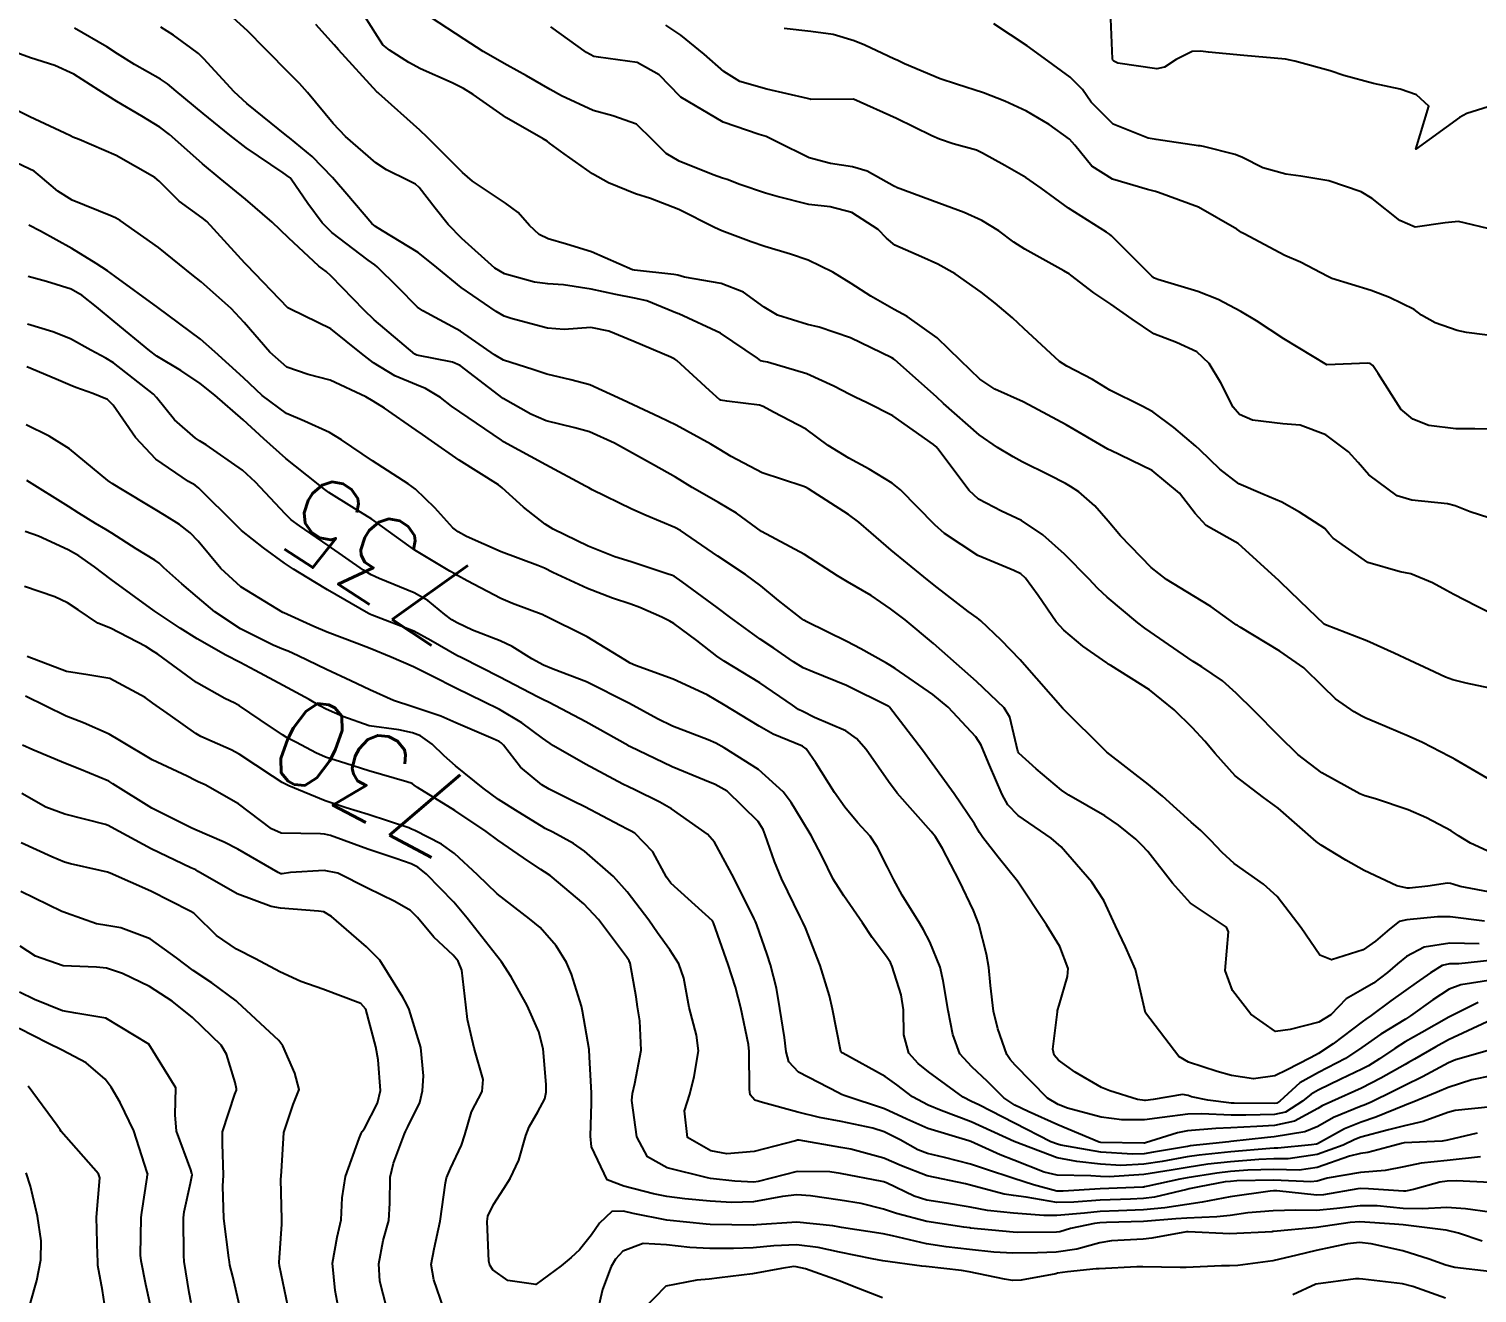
# Model space of a CAD drawing. Header units: metres. Extents: x 298520 to 308411, y 7433745 to 7450750.
# Drawn here: x 299596.8 to 299663.7, y 7449602.9 to 7449661.3 of the extents above; entities that cross this region are included whole.
import ezdxf
from ezdxf.enums import TextEntityAlignment as Align

# ---------------------------------------------------------------- set-up
doc = ezdxf.new("R2010")
doc.units = ezdxf.units.M
doc.header["$LTSCALE"] = 10
for name, color, linetype in [('Cotas', 45, 'Continuous'), ('Curvas de Nivel 1m', 11, 'Continuous'), ('Curvas de Nivel 5m', 15, 'Continuous')]:
    doc.layers.add(name, color=color, linetype=linetype)
doc.styles.add('Style-STANDARD', font='STANDARD.shx')

msp = doc.modelspace()

# ---------------------------------------------------------------- linework, layer by layer
at = {"layer": 'Curvas de Nivel 1m', "flags": 128}
for points, elevation in [([(299664.115, 7449623.331), (299663.351, 7449623.677), (299662.798, 7449624.026), (299662.459, 7449624.256), (299661.315, 7449624.85), (299660.468, 7449625.213), (299658.96, 7449625.725), (299658.475, 7449625.872), (299658.247, 7449625.963), (299656.49, 7449626.921), (299655.378, 7449627.771), (299654.511, 7449628.624), (299653.36, 7449629.792), (299652.531, 7449630.605), (299651.894, 7449631.167), (299650.951, 7449631.824), (299650.7, 7449631.974), (299650.555, 7449632.062), (299649.853, 7449632.544), (299648.569, 7449633.437), (299648.323, 7449633.606), (299647.991, 7449633.856), (299646.584, 7449635.027), (299646.148, 7449635.436), (299645.733, 7449635.883), (299644.61, 7449637.014), (299643.603, 7449637.91), (299642.629, 7449638.568), (299641.705, 7449639.006), (299640.639, 7449639.553), (299640.21, 7449639.954), (299638.753, 7449641.878), (299638.684, 7449641.97), (299638.663, 7449641.99), (299638.558, 7449642.077), (299636.684, 7449643.401), (299635.499, 7449644.008), (299634.945, 7449644.266), (299634.697, 7449644.392), (299633.959, 7449644.769), (299632.706, 7449645.346), (299630.894, 7449645.875), (299630.711, 7449645.905), (299630.592, 7449645.942), (299630.439, 7449646.064), (299628.73, 7449647.211), (299626.797, 7449648.109), (299626.743, 7449648.13), (299625.32, 7449648.703), (299624.75, 7449648.839), (299623.9, 7449649), (299622.754, 7449649.248), (299621.483, 7449649.446), (299620.756, 7449649.495), (299620.143, 7449649.576), (299618.76, 7449649.963), (299618.303, 7449650.215), (299616.783, 7449651.58), (299616.157, 7449652.236), (299615.548, 7449652.99), (299614.81, 7449653.943), (299614.648, 7449654.089), (299614.312, 7449654.258), (299613.301, 7449654.756), (299612.821, 7449655.076), (299611.418, 7449656.294), (299610.842, 7449656.899), (299609.664, 7449658.318), (299609.283, 7449658.74), (299608.871, 7449659.162), (299607.707, 7449660.342), (299606.891, 7449661.172), (299605.573, 7449662.363)], 743), ([(299664.578, 7449634.149), (299663.635, 7449634.617), (299662.588, 7449635.154), (299662.239, 7449635.335), (299661.591, 7449635.695), (299660.599, 7449636.107), (299660.108, 7449636.208), (299658.607, 7449636.639), (299657.01, 7449637.754), (299656.832, 7449637.964), (299656.627, 7449638.2), (299655.45, 7449638.957), (299654.639, 7449639.422), (299653.762, 7449639.789), (299652.648, 7449640.264), (299651.775, 7449640.934), (299650.849, 7449641.827), (299650.666, 7449642.004), (299649.661, 7449642.857), (299648.689, 7449643.581), (299648.195, 7449643.855), (299646.7, 7449644.594), (299645.9, 7449645.078), (299644.711, 7449645.7), (299644.381, 7449645.903), (299642.736, 7449647.435), (299642.205, 7449647.928), (299641.409, 7449648.599), (299640.755, 7449649.116), (299639.556, 7449649.962), (299638.767, 7449650.406), (299638.004, 7449650.745), (299636.776, 7449651.272), (299636.384, 7449651.601), (299636.008, 7449652.002), (299634.794, 7449652.791), (299633.787, 7449653.041), (299632.8, 7449653.162), (299631.34, 7449653.52), (299630.807, 7449653.676), (299629.626, 7449654.078), (299629.033, 7449654.305), (299628.816, 7449654.375), (299628.386, 7449654.526), (299626.823, 7449655.159), (299626.217, 7449655.509), (299625.601, 7449656.128), (299624.844, 7449656.87), (299623.755, 7449657.246), (299622.853, 7449657.497), (299621.387, 7449658.175), (299620.866, 7449658.468), (299619.775, 7449659.099), (299618.877, 7449659.58), (299617.765, 7449660.221), (299616.889, 7449660.791), (299615.336, 7449661.808)], 746), ([(299664.169, 7449657.667), (299663.177, 7449657.35), (299662.848, 7449657.174), (299660.833, 7449655.71), (299661.426, 7449657.701), (299660.86, 7449658.215), (299660.109, 7449658.473), (299658.868, 7449658.737), (299657.503, 7449659.114), (299656.877, 7449659.324), (299655.242, 7449659.775), (299654.943, 7449659.839), (299654.884, 7449659.846), (299654.809, 7449659.856), (299652.885, 7449660.036), (299651.253, 7449660.191), (299650.887, 7449660.237), (299650.501, 7449660.219), (299649.758, 7449659.841), (299649.227, 7449659.497), (299648.876, 7449659.418), (299647.064, 7449659.685), (299646.882, 7449659.768), (299646.835, 7449659.823), (299646.82, 7449659.871), (299646.746, 7449661.717)], 751), ([(299663.991, 7449620.085), (299662.412, 7449620.284), (299661.831, 7449620.276), (299660.409, 7449620.141), (299660.058, 7449620.063), (299659.614, 7449619.718), (299658.969, 7449619.152), (299658.393, 7449618.758), (299656.937, 7449618.301), (299656.39, 7449618.51), (299655.534, 7449619.769), (299654.425, 7449621.224), (299653.794, 7449621.786), (299652.442, 7449622.744), (299651.89, 7449623.251), (299651.352, 7449623.817), (299650.895, 7449624.261), (299650.461, 7449624.644), (299649.127, 7449625.843), (299648.481, 7449626.391), (299646.56, 7449627.879), (299646.532, 7449627.909), (299646.503, 7449627.938), (299644.523, 7449629.9), (299642.76, 7449631.918), (299642.555, 7449632.148), (299641.683, 7449633.052), (299640.743, 7449633.947), (299640.649, 7449634.024), (299640.574, 7449634.074), (299640.155, 7449634.376), (299638.589, 7449635.588), (299638.12, 7449635.975), (299636.611, 7449637.207), (299635.675, 7449638.004), (299635.113, 7449638.498), (299634.631, 7449638.846), (299632.789, 7449640.039), (299632.644, 7449640.116), (299632.532, 7449640.154), (299630.654, 7449640.776), (299629.223, 7449641.523), (299628.67, 7449641.867), (299628.283, 7449642.094), (299626.681, 7449642.966), (299625.908, 7449643.345), (299624.691, 7449643.908), (299624.208, 7449644.145), (299622.7, 7449644.826), (299621.81, 7449645.061), (299620.704, 7449645.328), (299620.058, 7449645.542), (299618.711, 7449645.976), (299618.294, 7449646.214), (299616.729, 7449647.303), (299614.987, 7449648.248), (299614.745, 7449648.411), (299613.823, 7449649.334), (299612.879, 7449650.278), (299612.764, 7449650.374), (299612.458, 7449650.593), (299610.786, 7449651.86), (299610.33, 7449652.307), (299609.682, 7449653.197), (299608.905, 7449654.329), (299608.863, 7449654.379), (299608.814, 7449654.419), (299608.539, 7449654.61), (299606.827, 7449655.775), (299606.067, 7449656.358), (299604.848, 7449657.358), (299603.592, 7449658.389), (299603.189, 7449658.718), (299602.868, 7449658.935), (299601.666, 7449659.621), (299600.88, 7449660.102), (299600.391, 7449660.425), (299598.896, 7449661.301)], 741), ([(299664.429, 7449621.384), (299662.879, 7449621.683), (299662.529, 7449621.784), (299662.434, 7449621.816), (299662.291, 7449621.835), (299661.383, 7449621.701), (299660.538, 7449621.602), (299660.431, 7449621.603), (299659.948, 7449621.715), (299658.44, 7449622.42), (299657.599, 7449622.897), (299656.451, 7449623.587), (299656.227, 7449623.762), (299654.468, 7449625.292), (299653.802, 7449625.787), (299652.488, 7449626.793), (299651.556, 7449627.814), (299651.082, 7449628.394), (299650.515, 7449629.002), (299649.671, 7449629.839), (299648.537, 7449630.76), (299646.741, 7449631.877), (299646.623, 7449631.949), (299646.554, 7449631.996), (299645.45, 7449632.775), (299644.569, 7449633.511), (299644.225, 7449633.903), (299643.385, 7449635.112), (299642.806, 7449635.918), (299642.596, 7449636.107), (299642.262, 7449636.261), (299640.608, 7449636.95), (299639.067, 7449637.966), (299638.627, 7449638.372), (299637.033, 7449639.986), (299636.646, 7449640.3), (299635.593, 7449640.946), (299634.657, 7449641.444), (299633.692, 7449642.03), (299632.68, 7449642.782), (299631.175, 7449643.569), (299630.691, 7449643.834), (299630.52, 7449643.891), (299629.025, 7449644.085), (299628.728, 7449644.124), (299628.693, 7449644.137), (299628.225, 7449644.567), (299626.711, 7449645.951), (299626.618, 7449646.017), (299626.428, 7449646.114), (299624.723, 7449646.831), (299623.569, 7449647.313), (299622.733, 7449647.484), (299621.513, 7449647.39), (299620.732, 7449647.455), (299619.057, 7449647.887), (299618.74, 7449648.007), (299618.377, 7449648.214), (299616.754, 7449649.325), (299615.635, 7449650.241), (299614.773, 7449650.937), (299613.125, 7449651.938), (299612.791, 7449652.141), (299612.632, 7449652.282), (299611.473, 7449653.627), (299610.904, 7449654.299), (299610.814, 7449654.4), (299609.873, 7449655.364), (299608.832, 7449656.236), (299608.71, 7449656.331), (299606.855, 7449657.817), (299606.268, 7449658.356), (299604.878, 7449659.881), (299604.624, 7449660.118), (299604.272, 7449660.379), (299603.475, 7449660.978), (299602.892, 7449661.345)], 742), ([(299664.485, 7449626.46), (299662.638, 7449627.542), (299662.502, 7449627.614), (299662.374, 7449627.682), (299661.136, 7449628.327), (299660.512, 7449628.608), (299658.995, 7449629.249), (299658.52, 7449629.452), (299658.329, 7449629.541), (299657.979, 7449629.738), (299657.113, 7449630.335), (299656.534, 7449630.905), (299655.66, 7449631.769), (299654.554, 7449632.548), (299652.712, 7449633.657), (299652.572, 7449633.741), (299652.536, 7449633.764), (299652.476, 7449633.801), (299651.37, 7449634.608), (299650.585, 7449635.08), (299649.31, 7449635.843), (299648.601, 7449636.409), (299647.199, 7449637.864), (299646.63, 7449638.543), (299646.012, 7449639.255), (299645.267, 7449639.891), (299644.888, 7449640.139), (299644.647, 7449640.281), (299643.895, 7449640.663), (299642.656, 7449641.272), (299642.235, 7449641.503), (299641.511, 7449641.937), (299640.672, 7449642.528), (299639.021, 7449643.967), (299638.696, 7449644.275), (299636.767, 7449645.989), (299636.714, 7449646.029), (299636.633, 7449646.072), (299634.728, 7449647.009), (299633.281, 7449647.488), (299632.737, 7449647.624), (299631.352, 7449648.054), (299630.746, 7449648.414), (299629.792, 7449649.113), (299628.757, 7449649.51), (299627.064, 7449649.803), (299626.761, 7449649.887), (299626.578, 7449649.93), (299624.763, 7449650.121), (299624.67, 7449650.141), (299622.771, 7449650.977), (299621.622, 7449651.324), (299620.777, 7449651.569), (299620.358, 7449651.766), (299619.909, 7449652.193), (299619.378, 7449652.787), (299618.798, 7449653.216), (299617.276, 7449654.225), (299616.817, 7449654.628), (299615.204, 7449656.246), (299614.838, 7449656.584), (299612.958, 7449658.279), (299612.906, 7449658.322), (299612.864, 7449658.354), (299611.089, 7449660.298), (299610.885, 7449660.526), (299610.038, 7449661.457)], 744), ([(299664.632, 7449638.559), (299663.337, 7449638.971), (299662.639, 7449639.256), (299662.294, 7449639.34), (299660.641, 7449639.518), (299659.969, 7449639.717), (299658.652, 7449640.685), (299658.163, 7449641.243), (299657.715, 7449641.744), (299656.674, 7449642.522), (299655.488, 7449642.965), (299654.682, 7449643.039), (299653.279, 7449643.199), (299652.688, 7449643.462), (299652.389, 7449643.805), (299651.82, 7449644.929), (299651.288, 7449645.821), (299650.721, 7449646.359), (299649.775, 7449646.791), (299648.733, 7449647.182), (299647.733, 7449647.86), (299646.75, 7449648.557), (299645.957, 7449649.084), (299644.901, 7449649.898), (299644.82, 7449649.955), (299644.764, 7449649.988), (299644.571, 7449650.096), (299642.775, 7449651.097), (299642.273, 7449651.422), (299641.569, 7449651.938), (299640.79, 7449652.418), (299639.973, 7449652.781), (299638.802, 7449653.221), (299636.857, 7449653.945), (299636.813, 7449653.966), (299636.764, 7449653.991), (299635.498, 7449654.688), (299634.822, 7449654.892), (299633.804, 7449655.049), (299632.826, 7449655.316), (299631.331, 7449656.055), (299630.836, 7449656.293), (299630.515, 7449656.388), (299628.846, 7449656.961), (299626.899, 7449658.11), (299626.863, 7449658.142), (299625.887, 7449659.139), (299624.879, 7449659.713), (299623.089, 7449659.949), (299622.881, 7449659.986), (299622.54, 7449660.163), (299620.895, 7449661.352)], 747), ([(299664.68, 7449642.782), (299663.554, 7449642.797), (299662.68, 7449642.807), (299661.427, 7449642.953), (299660.686, 7449643.252), (299660.131, 7449643.716), (299659.087, 7449645.349), (299658.839, 7449645.729), (299658.714, 7449645.812), (299658.618, 7449645.827), (299656.713, 7449645.76), (299654.731, 7449646.959), (299653.471, 7449647.793), (299652.747, 7449648.225), (299651.701, 7449648.764), (299650.756, 7449649.137), (299648.915, 7449649.695), (299648.762, 7449649.755), (299648.635, 7449649.851), (299646.781, 7449651.708), (299646.692, 7449651.781), (299646.543, 7449651.874), (299644.799, 7449652.98), (299643.526, 7449653.913), (299642.818, 7449654.402), (299641.847, 7449654.958), (299640.829, 7449655.528), (299640.541, 7449655.656), (299639.474, 7449655.96), (299638.836, 7449656.173), (299638.484, 7449656.328), (299636.85, 7449657.129), (299634.863, 7449658.02), (299632.897, 7449658.005), (299632.862, 7449658.01), (299632.744, 7449658.041), (299630.867, 7449658.479), (299629.624, 7449658.832), (299628.875, 7449659.288), (299627.966, 7449660.099), (299626.891, 7449660.966), (299626.208, 7449661.432)], 748), ([(299664.734, 7449647.051), (299663.169, 7449647.243), (299662.738, 7449647.345), (299661.724, 7449647.695), (299661.096, 7449648.054), (299660.749, 7449648.317), (299659.616, 7449648.86), (299658.758, 7449649.193), (299656.955, 7449649.748), (299656.764, 7449649.828), (299655.495, 7449650.494), (299654.773, 7449650.808), (299652.895, 7449651.799), (299652.784, 7449651.87), (299652.566, 7449652.023), (299650.801, 7449653.033), (299648.943, 7449653.717), (299648.811, 7449653.755), (299648.437, 7449653.854), (299646.817, 7449654.323), (299645.862, 7449654.923), (299645.081, 7449655.896), (299644.837, 7449656.178), (299643.902, 7449656.855), (299642.856, 7449657.466), (299641.854, 7449657.93), (299640.867, 7449658.311), (299639.619, 7449658.707), (299638.873, 7449658.95), (299637.217, 7449659.649), (299636.881, 7449659.81), (299636.755, 7449659.866), (299636.46, 7449659.996), (299635.385, 7449660.51), (299634.89, 7449660.715), (299633.928, 7449660.994), (299632.894, 7449661.138), (299631.669, 7449661.278)], 749), ([(299664.389, 7449618.287), (299662.815, 7449618.112), (299662.387, 7449618.105), (299662.046, 7449618.034), (299661.5, 7449617.699), (299660.845, 7449617.236), (299660.371, 7449616.904), (299659.678, 7449616.402), (299658.771, 7449615.726), (299658.524, 7449615.555), (299658.35, 7449615.435), (299657.012, 7449614.422), (299656.335, 7449613.971), (299656.202, 7449613.893), (299655.939, 7449613.764), (299654.884, 7449613.217), (299654.325, 7449612.948), (299653.333, 7449612.805), (299652.324, 7449612.96), (299651.655, 7449613.139), (299650.33, 7449613.578), (299649.882, 7449613.835), (299648.353, 7449615.85), (299647.879, 7449617.858), (299647.422, 7449618.893), (299646.965, 7449619.872), (299646.42, 7449621.03), (299645.863, 7449621.886), (299644.449, 7449623.512), (299643.99, 7449623.905), (299642.463, 7449624.958), (299641.992, 7449625.451), (299641.733, 7449625.931), (299641.148, 7449627.285), (299640.868, 7449627.945), (299640.76, 7449628.2), (299640.509, 7449628.589), (299639.232, 7449629.963), (299638.532, 7449630.547), (299636.796, 7449631.741), (299636.551, 7449631.895), (299636.386, 7449631.992), (299635.204, 7449632.655), (299634.563, 7449632.995), (299632.709, 7449633.901), (299632.572, 7449633.975), (299632.531, 7449633.999), (299632.466, 7449634.042), (299631.405, 7449634.882), (299630.588, 7449635.553), (299629.874, 7449636.077), (299628.606, 7449636.929), (299626.886, 7449638.107), (299626.624, 7449638.251), (299625.297, 7449638.797), (299624.632, 7449639.088), (299622.808, 7449639.992), (299622.642, 7449640.079), (299622.489, 7449640.162), (299620.657, 7449641.147), (299618.706, 7449642.21), (299618.686, 7449642.223), (299618.611, 7449642.273), (299616.686, 7449643.587), (299616.306, 7449643.853), (299615.792, 7449644.244), (299615.112, 7449644.668), (299614.699, 7449644.831), (299613.691, 7449645.253), (299612.709, 7449645.843), (299612.154, 7449646.286), (299610.73, 7449647.414), (299608.872, 7449648.328), (299608.781, 7449648.368), (299608.744, 7449648.393), (299606.859, 7449650.349), (299606.764, 7449650.455), (299605.012, 7449652.368), (299604.795, 7449652.544), (299603.732, 7449653.316), (299602.811, 7449654.228), (299602.611, 7449654.402), (299600.823, 7449655.421), (299599.113, 7449656.154), (299598.831, 7449656.268), (299598.716, 7449656.326), (299598.459, 7449656.446), (299596.844, 7449657.195), (299595.463, 7449657.875)], 739), ([(299664.379, 7449617.374), (299662.909, 7449617.148), (299662.372, 7449616.942), (299661.619, 7449616.443), (299660.585, 7449615.708), (299660.445, 7449615.616), (299660.351, 7449615.565), (299659.205, 7449614.861), (299658.338, 7449614.252), (299657.574, 7449613.741), (299656.326, 7449613.102), (299655.473, 7449612.616), (299654.545, 7449611.778), (299654.408, 7449611.682), (299654.311, 7449611.663), (299652.442, 7449611.677), (299652.311, 7449611.68), (299651.22, 7449611.821), (299650.468, 7449611.981), (299650.315, 7449612.034), (299650.059, 7449612.089), (299648.696, 7449611.846), (299648.354, 7449611.808), (299648.312, 7449611.807), (299647.985, 7449611.855), (299646.696, 7449612.254), (299646.318, 7449612.412), (299645.097, 7449613.12), (299644.331, 7449613.671), (299644.136, 7449613.902), (299644.061, 7449614.177), (299644.278, 7449615.901), (299644.291, 7449615.964), (299644.357, 7449616.201), (299644.745, 7449617.529), (299644.776, 7449617.896), (299644.393, 7449618.906), (299643.777, 7449619.906), (299642.433, 7449621.92), (299641.551, 7449623.041), (299640.844, 7449623.944), (299640.687, 7449624.178), (299640.459, 7449624.568), (299639.508, 7449625.96), (299638.494, 7449627.359), (299638.048, 7449627.975), (299636.523, 7449629.963), (299636.492, 7449629.99), (299634.537, 7449630.957), (299632.995, 7449631.587), (299632.549, 7449631.768), (299632.089, 7449632.047), (299631.184, 7449632.686), (299630.563, 7449633.099), (299629.198, 7449634.084), (299628.578, 7449634.553), (299626.954, 7449635.741), (299626.592, 7449635.999), (299626.513, 7449636.032), (299626.261, 7449636.115), (299624.601, 7449636.657), (299623.854, 7449636.897), (299622.611, 7449637.386), (299620.996, 7449638.176), (299620.625, 7449638.406), (299619.629, 7449639.191), (299618.642, 7449640.084), (299618.473, 7449640.212), (299616.66, 7449641.363), (299615.383, 7449642.249), (299614.967, 7449642.547), (299614.678, 7449642.746), (299613.207, 7449643.756), (299612.691, 7449644.084), (299612.356, 7449644.283), (299610.7, 7449645.051), (299609.691, 7449645.303), (299608.706, 7449645.656), (299607.917, 7449646.338), (299606.733, 7449647.712), (299606.129, 7449648.356), (299604.755, 7449649.581), (299604.312, 7449649.93), (299603.753, 7449650.385), (299602.774, 7449651.169), (299601.003, 7449652.418), (299600.794, 7449652.548), (299600.584, 7449652.633), (299598.802, 7449653.354), (299598.132, 7449653.776), (299597.322, 7449654.462), (299597.037, 7449654.689), (299596.816, 7449654.805), (299596.223, 7449655.072)], 738), ([(299663.712, 7449616.32), (299662.41, 7449615.689), (299662.353, 7449615.658), (299661.099, 7449614.949), (299660.341, 7449614.512), (299659.85, 7449614.203), (299659.149, 7449613.722), (299658.647, 7449613.409), (299658.328, 7449613.246), (299657.36, 7449612.782), (299656.318, 7449612.282), (299655.99, 7449612.09), (299655.588, 7449611.767), (299654.809, 7449611.271), (299654.304, 7449611.164), (299652.973, 7449611.13), (299652.303, 7449611.134), (299650.936, 7449611.191), (299650.303, 7449611.176), (299649.12, 7449611.023), (299648.299, 7449610.916), (299647.255, 7449610.909), (299646.3, 7449611.034), (299644.751, 7449611.451), (299644.309, 7449611.621), (299643.826, 7449611.905), (299642.328, 7449613.438), (299642.102, 7449613.695), (299641.943, 7449613.926), (299641.525, 7449615.113), (299641.326, 7449615.935), (299641.194, 7449617.114), (299641.12, 7449617.939), (299641.002, 7449618.554), (299640.645, 7449619.946), (299640.412, 7449620.578), (299639.741, 7449621.957), (299638.974, 7449623.438), (299638.649, 7449623.968), (299638.455, 7449624.212), (299636.888, 7449625.986), (299636.481, 7449626.524), (299635.449, 7449628.006), (299635.008, 7449628.513), (299634.511, 7449628.866), (299633.065, 7449629.487), (299632.52, 7449629.75), (299632.334, 7449629.856), (299632.05, 7449630.047), (299630.538, 7449631.085), (299628.889, 7449632.087), (299628.555, 7449632.313), (299627.632, 7449633.03), (299626.57, 7449633.823), (299626.39, 7449633.932), (299626.019, 7449634.118), (299625.004, 7449634.56), (299624.579, 7449634.711), (299623.734, 7449634.995), (299622.586, 7449635.436), (299620.988, 7449636.176), (299620.596, 7449636.368), (299620.293, 7449636.489), (299618.607, 7449637.132), (299617.003, 7449637.84), (299616.62, 7449638.043), (299616.376, 7449638.234), (299615.538, 7449639.152), (299614.64, 7449640.011), (299614.303, 7449640.263), (299612.659, 7449641.332), (299611.222, 7449642.295), (299610.676, 7449642.639), (299609.514, 7449643.15), (299608.685, 7449643.506), (299607.563, 7449644.341), (299606.701, 7449645.15), (299605.382, 7449646.363), (299604.721, 7449646.937), (299602.743, 7449648.4), (299600.757, 7449649.846), (299600.422, 7449650.088), (299599.908, 7449650.433), (299598.773, 7449651.124), (299597.328, 7449651.921), (299596.789, 7449652.198)], 737), ([(299664.128, 7449615.44), (299662.342, 7449614.602), (299661.75, 7449614.285), (299660.761, 7449613.706), (299660.487, 7449613.552), (299660.33, 7449613.464), (299659.212, 7449612.833), (299658.319, 7449612.38), (299656.942, 7449611.751), (299656.507, 7449611.56), (299656.308, 7449611.442), (299655.226, 7449610.844), (299654.296, 7449610.651), (299653.485, 7449610.602), (299652.294, 7449610.548), (299651.591, 7449610.519), (299650.291, 7449610.399), (299649.819, 7449610.306), (299648.342, 7449609.849), (299648.297, 7449609.836), (299648.265, 7449609.832), (299646.283, 7449609.868), (299646.211, 7449609.881), (299644.295, 7449610.678), (299642.927, 7449611.29), (299642.308, 7449611.593), (299641.809, 7449611.928), (299641.06, 7449612.679), (299640.327, 7449613.354), (299639.772, 7449613.956), (299639.455, 7449614.846), (299639.241, 7449615.961), (299639.011, 7449617.326), (299638.869, 7449617.965), (299638.395, 7449619.133), (299638.105, 7449619.68), (299637.93, 7449619.975), (299637.117, 7449621.288), (299636.723, 7449621.987), (299636.439, 7449622.566), (299635.965, 7449623.515), (299635.628, 7449624.002), (299635.067, 7449624.619), (299634.466, 7449625.341), (299633.988, 7449626.025), (299633.131, 7449627.396), (299632.68, 7449628.038), (299632.504, 7449628.155), (299631.165, 7449628.716), (299630.513, 7449629.078), (299628.861, 7449630.087), (299628.526, 7449630.282), (299628.104, 7449630.519), (299626.54, 7449631.253), (299624.805, 7449631.88), (299624.551, 7449631.993), (299624.306, 7449632.142), (299622.563, 7449633.207), (299620.622, 7449634.18), (299620.573, 7449634.2), (299619.119, 7449634.743), (299618.581, 7449634.977), (299617.03, 7449635.784), (299616.591, 7449636.034), (299616.467, 7449636.107), (299616.225, 7449636.236), (299614.607, 7449637.205), (299613.116, 7449638.275), (299612.626, 7449638.635), (299611.711, 7449639.21), (299610.639, 7449639.868), (299610.391, 7449640.054), (299610.071, 7449640.309), (299608.659, 7449641.432), (299607.646, 7449642.34), (299606.682, 7449643.225), (299605.385, 7449644.363), (299604.698, 7449644.902), (299603.81, 7449645.49), (299602.711, 7449646.16), (299602.377, 7449646.403), (299600.733, 7449647.763), (299599.924, 7449648.432), (299599.262, 7449648.956), (299598.751, 7449649.246), (299597.608, 7449649.608), (299596.757, 7449649.831)], 736), ([(299664.326, 7449612.942), (299663.409, 7449612.759), (299662.32, 7449612.411), (299661.818, 7449612.195), (299660.659, 7449611.707), (299660.407, 7449611.613), (299660.311, 7449611.574), (299658.988, 7449611.038), (299658.299, 7449610.809), (299657.533, 7449610.502), (299656.284, 7449609.809), (299656.248, 7449609.795), (299656.007, 7449609.763), (299654.458, 7449609.601), (299654.281, 7449609.6), (299654.087, 7449609.589), (299652.279, 7449609.433), (299650.822, 7449609.28), (299650.277, 7449609.207), (299649.121, 7449608.995), (299648.273, 7449608.868), (299647.207, 7449608.801), (299646.273, 7449608.86), (299645.173, 7449608.992), (299644.276, 7449609.16), (299642.283, 7449609.92), (299640.296, 7449610.813), (299638.918, 7449611.35), (299638.307, 7449611.584), (299637.589, 7449611.981), (299636.862, 7449612.535), (299636.322, 7449612.906), (299634.37, 7449613.982), (299634.333, 7449614.003), (299634.311, 7449614.02), (299634.288, 7449614.066), (299633.895, 7449616.025), (299633.756, 7449616.639), (299633.331, 7449618.031), (299632.657, 7449619.781), (299632.534, 7449620.039), (299632.407, 7449620.285), (299631.543, 7449622.053), (299631.223, 7449622.841), (299630.795, 7449624.065), (299630.694, 7449624.305), (299630.459, 7449624.682), (299629.027, 7449626.084), (299628.477, 7449626.393), (299627.99, 7449626.586), (299626.489, 7449627.21), (299624.537, 7449628.139), (299624.516, 7449628.153), (299624.458, 7449628.186), (299622.514, 7449629.276), (299620.812, 7449630.177), (299620.525, 7449630.314), (299620.27, 7449630.44), (299618.54, 7449631.345), (299616.777, 7449632.228), (299616.554, 7449632.341), (299615.352, 7449633.039), (299614.565, 7449633.46), (299612.646, 7449634.206), (299612.572, 7449634.234), (299612.469, 7449634.281), (299610.584, 7449635.373), (299610.001, 7449635.723), (299609.009, 7449636.324), (299608.597, 7449636.598), (299607.631, 7449637.316), (299606.619, 7449638.114), (299606.365, 7449638.353), (299604.64, 7449640.068), (299604.473, 7449640.204), (299604.169, 7449640.377), (299602.658, 7449641.401), (299601.713, 7449642.41), (299600.688, 7449643.888), (299600.42, 7449644.154), (299599.754, 7449644.434), (299598.961, 7449644.712), (299598.697, 7449644.82), (299598.061, 7449645.094), (299596.705, 7449645.664)], 734), ([(299664.311, 7449611.516), (299662.644, 7449611.348), (299662.306, 7449611.256), (299661.159, 7449610.843), (299660.297, 7449610.637), (299659.561, 7449610.45), (299658.289, 7449610.111), (299658.013, 7449610.009), (299657.466, 7449609.742), (299656.278, 7449609.313), (299654.937, 7449609.112), (299654.276, 7449609.108), (299653.573, 7449609.088), (299652.275, 7449608.979), (299651.229, 7449608.864), (299650.272, 7449608.719), (299649.526, 7449608.582), (299648.268, 7449608.383), (299646.673, 7449608.28), (299646.267, 7449608.301), (299645.818, 7449608.334), (299644.268, 7449608.366), (299643.671, 7449608.503), (299642.274, 7449609.052), (299641.642, 7449609.295), (299640.283, 7449609.916), (299640.193, 7449609.951), (299638.291, 7449610.515), (299637.331, 7449610.95), (299636.304, 7449611.425), (299634.489, 7449612.018), (299634.314, 7449612.087), (299634.176, 7449612.16), (299632.324, 7449613.109), (299631.879, 7449613.597), (299631.765, 7449614.049), (299631.676, 7449614.717), (299631.459, 7449616.054), (299631.306, 7449616.99), (299631.036, 7449618.06), (299630.874, 7449618.549), (299630.401, 7449619.905), (299630.339, 7449620.071), (299630.281, 7449620.195), (299629.342, 7449622.081), (299628.449, 7449623.733), (299628.13, 7449624.093), (299626.464, 7449625.263), (299625.923, 7449625.573), (299624.764, 7449626.136), (299624.475, 7449626.277), (299624.213, 7449626.407), (299622.49, 7449627.322), (299621.02, 7449628.175), (299620.506, 7449628.527), (299619.556, 7449629.237), (299618.519, 7449629.857), (299617.764, 7449630.218), (299616.532, 7449630.814), (299615.382, 7449631.406), (299614.546, 7449631.814), (299613.525, 7449632.27), (299612.557, 7449632.664), (299611.951, 7449632.894), (299610.564, 7449633.424), (299609.944, 7449633.687), (299608.573, 7449634.31), (299608.528, 7449634.33), (299606.584, 7449635.507), (299605.656, 7449636.359), (299604.612, 7449637.618), (299604.246, 7449638.002), (299603.744, 7449638.383), (299603.056, 7449638.823), (299602.63, 7449639.086), (299600.971, 7449640.085), (299600.642, 7449640.278), (299600.556, 7449640.336), (299600.438, 7449640.423), (299598.664, 7449641.88), (299597.732, 7449642.459), (299596.678, 7449642.992)], 733), ([(299663.666, 7449610.295), (299662.287, 7449609.967), (299662.049, 7449609.93), (299660.285, 7449609.845), (299660.169, 7449609.827), (299659.766, 7449609.715), (299658.606, 7449609.4), (299658.279, 7449609.352), (299657.771, 7449609.231), (299656.272, 7449608.716), (299655.442, 7449608.597), (299654.271, 7449608.616), (299653.064, 7449608.591), (299652.27, 7449608.528), (299651.633, 7449608.452), (299650.267, 7449608.232), (299649.931, 7449608.169), (299648.456, 7449607.848), (299648.299, 7449607.814), (299648.263, 7449607.809), (299648.219, 7449607.808), (299646.261, 7449607.731), (299644.545, 7449607.613), (299644.26, 7449607.628), (299643.178, 7449607.911), (299642.266, 7449608.208), (299640.964, 7449608.633), (299640.272, 7449608.863), (299639.062, 7449609.175), (299638.277, 7449609.356), (299637.836, 7449609.534), (299637.02, 7449609.989), (299636.288, 7449610.359), (299635.765, 7449610.531), (299634.295, 7449610.843), (299633.301, 7449611.027), (299632.301, 7449611.263), (299630.659, 7449611.714), (299630.309, 7449611.819), (299630.096, 7449612.072), (299630.059, 7449612.329), (299630.055, 7449614.073), (299630.017, 7449614.394), (299629.671, 7449616.077), (299629.417, 7449617.035), (299629.074, 7449618.083), (299628.402, 7449620.008), (299628.356, 7449620.09), (299626.429, 7449621.829), (299626.235, 7449622.113), (299625.602, 7449623.281), (299624.774, 7449624.135), (299624.573, 7449624.257), (299624.455, 7449624.318), (299624.099, 7449624.501), (299622.465, 7449625.353), (299621.924, 7449625.625), (299620.809, 7449626.177), (299620.476, 7449626.371), (299619.493, 7449627.195), (299618.71, 7449628.207), (299618.607, 7449628.312), (299618.505, 7449628.372), (299618.224, 7449628.494), (299616.513, 7449629.234), (299615.815, 7449629.539), (299614.52, 7449629.966), (299613.63, 7449630.269), (299612.53, 7449630.763), (299611.654, 7449631.171), (299610.544, 7449631.69), (299609.228, 7449632.32), (299608.764, 7449632.536), (299608.556, 7449632.625), (299608.07, 7449632.823), (299606.565, 7449633.57), (299605.383, 7449634.362), (299604.58, 7449635.034), (299603.86, 7449635.655), (299603.029, 7449636.394), (299602.807, 7449636.599), (299602.606, 7449636.749), (299601.75, 7449637.27), (299600.619, 7449637.985), (299600.349, 7449638.153), (299599.873, 7449638.431), (299599.097, 7449638.912), (299598.631, 7449639.215), (299596.697, 7449640.414)], 732), ([(299663.816, 7449609.205), (299662.276, 7449609.041), (299661.069, 7449608.908), (299660.273, 7449608.737), (299659.418, 7449608.572), (299658.27, 7449608.478), (299656.736, 7449608.222), (299656.266, 7449608.085), (299655.977, 7449608.052), (299654.266, 7449608.124), (299652.559, 7449608.099), (299652.266, 7449608.074), (299652.029, 7449608.049), (299650.817, 7449607.824), (299650.363, 7449607.728), (299650.262, 7449607.701), (299648.76, 7449607.342), (299648.257, 7449607.28), (299647.657, 7449607.259), (299646.256, 7449607.206), (299645.041, 7449607.106), (299644.255, 7449607.101), (299642.83, 7449607.341), (299642.258, 7449607.421), (299641.816, 7449607.484), (299640.262, 7449607.901), (299640.032, 7449607.952), (299638.266, 7449608.327), (299637.08, 7449608.797), (299636.274, 7449609.143), (299634.736, 7449609.558), (299634.279, 7449609.642), (299632.353, 7449609.968), (299632.282, 7449609.968), (299632.186, 7449609.945), (299630.277, 7449609.451), (299629.015, 7449609.343), (299628.277, 7449609.475), (299627.208, 7449610.101), (299627.069, 7449611.335), (299627.312, 7449612.1), (299627.508, 7449612.912), (299627.706, 7449614.096), (299627.615, 7449614.827), (299627.276, 7449616.101), (299627.028, 7449617.452), (299626.798, 7449618.106), (299626.389, 7449618.752), (299625.822, 7449619.543), (299625.411, 7449620.125), (299624.422, 7449621.442), (299623.782, 7449622.147), (299622.444, 7449623.315), (299621.939, 7449623.659), (299620.985, 7449624.182), (299620.632, 7449624.364), (299620.456, 7449624.467), (299619.39, 7449625.124), (299618.475, 7449625.699), (299617.764, 7449626.217), (299616.493, 7449627.251), (299615.965, 7449627.705), (299615.414, 7449628.246), (299614.883, 7449628.63), (299614.508, 7449628.777), (299613.869, 7449628.907), (299612.511, 7449629.103), (299611.284, 7449629.523), (299610.519, 7449629.869), (299610.235, 7449630.02), (299609.741, 7449630.312), (299608.532, 7449630.962), (299607.242, 7449631.644), (299606.548, 7449632.014), (299605.894, 7449632.357), (299604.56, 7449633.118), (299603.788, 7449633.605), (299602.573, 7449634.4), (299600.594, 7449635.852), (299599.825, 7449636.432), (299599.105, 7449636.94), (299598.611, 7449637.222), (299597.235, 7449637.846), (299596.619, 7449638.068)], 731), ([(299664.248, 7449606.65), (299663.12, 7449606.807), (299662.251, 7449606.872), (299661.14, 7449606.811), (299660.25, 7449606.827), (299659.036, 7449606.938), (299658.251, 7449606.942), (299657.177, 7449606.818), (299656.247, 7449606.731), (299655.28, 7449606.737), (299654.247, 7449606.709), (299653.068, 7449606.614), (299652.25, 7449606.502), (299651.633, 7449606.432), (299650.248, 7449606.381), (299649.741, 7449606.342), (299648.247, 7449606.226), (299646.541, 7449606.171), (299646.246, 7449606.162), (299645.996, 7449606.132), (299644.877, 7449605.894), (299644.389, 7449605.75), (299644.24, 7449605.731), (299642.44, 7449605.718), (299642.24, 7449605.725), (299640.275, 7449605.917), (299640.242, 7449605.921), (299639.957, 7449605.953), (299638.245, 7449606.218), (299636.855, 7449606.597), (299636.251, 7449606.795), (299635.216, 7449607.047), (299634.255, 7449607.199), (299632.887, 7449607.404), (299632.257, 7449607.458), (299631.586, 7449607.38), (299630.254, 7449607.135), (299629.237, 7449607.096), (299628.254, 7449607.159), (299627.084, 7449607.272), (299626.256, 7449607.374), (299625.635, 7449607.498), (299624.26, 7449607.845), (299623.499, 7449608.148), (299622.765, 7449609.669), (299622.718, 7449610.156), (299622.775, 7449611.686), (299622.772, 7449612.155), (299622.683, 7449613.803), (299622.668, 7449614.157), (299622.359, 7449615.929), (299622.303, 7449616.161), (299621.843, 7449617.633), (299621.615, 7449618.172), (299621.147, 7449618.936), (299620.399, 7449619.796), (299619.902, 7449620.195), (299618.42, 7449621.34), (299617.514, 7449622.219), (299616.443, 7449623.208), (299615.838, 7449623.63), (299614.619, 7449624.258), (299614.454, 7449624.334), (299614.333, 7449624.383), (299612.464, 7449625.009), (299611.451, 7449625.308), (299610.473, 7449625.639), (299608.792, 7449626.325), (299608.584, 7449626.428), (299608.484, 7449626.487), (299608.047, 7449626.775), (299606.497, 7449627.787), (299606.129, 7449627.985), (299605.259, 7449628.369), (299604.738, 7449628.61), (299604.507, 7449628.743), (299603.338, 7449629.568), (299602.52, 7449630.148), (299602.159, 7449630.404), (299600.536, 7449631.28), (299599.523, 7449631.45), (299598.54, 7449631.597), (299596.722, 7449632.297)], 729), ([(299663.883, 7449605.319), (299662.793, 7449605.682), (299662.235, 7449605.825), (299662.084, 7449605.842), (299660.238, 7449606.063), (299659.849, 7449606.103), (299658.24, 7449606.211), (299657.794, 7449606.182), (299656.236, 7449605.94), (299656.073, 7449605.924), (299654.42, 7449605.778), (299654.256, 7449605.757), (299654.233, 7449605.753), (299654.2, 7449605.748), (299652.24, 7449605.648), (299650.324, 7449605.747), (299650.242, 7449605.741), (299648.635, 7449605.448), (299648.236, 7449605.409), (299646.772, 7449605.335), (299646.233, 7449605.237), (299645.174, 7449604.945), (299644.227, 7449604.81), (299643.358, 7449604.777), (299642.226, 7449604.762), (299641.347, 7449604.813), (299640.228, 7449604.928), (299639.143, 7449605.047), (299638.231, 7449605.192), (299636.674, 7449605.556), (299636.238, 7449605.646), (299634.314, 7449605.948), (299634.242, 7449605.963), (299633.905, 7449606.023), (299632.244, 7449606.189), (299630.39, 7449606.068), (299630.261, 7449606.052), (299630.243, 7449606.049), (299628.253, 7449606.079), (299628.069, 7449606.092), (299626.245, 7449606.288), (299624.699, 7449606.584), (299624.248, 7449606.693), (299623.712, 7449606.682), (299623.143, 7449606.151), (299622.778, 7449605.611), (299622.224, 7449604.911), (299621.828, 7449604.556), (299621.376, 7449604.173), (299620.204, 7449603.313), (299618.915, 7449603.493), (299618.211, 7449603.987), (299618.071, 7449604.211), (299618.038, 7449604.389), (299617.955, 7449606.213), (299617.99, 7449606.468), (299618.251, 7449607.005), (299618.723, 7449607.741), (299619.02, 7449608.202), (299619.413, 7449609.057), (299619.742, 7449610.195), (299619.898, 7449610.584), (299620.299, 7449611.281), (299620.613, 7449611.88), (299620.676, 7449612.185), (299620.674, 7449612.542), (299620.532, 7449614.187), (299620.345, 7449614.97), (299619.797, 7449616.196), (299619.063, 7449617.517), (299618.61, 7449618.208), (299618.386, 7449618.496), (299617.023, 7449620.224), (299616.414, 7449620.951), (299615.151, 7449622.249), (299614.753, 7449622.573), (299614.438, 7449622.734), (299613.741, 7449622.966), (299612.444, 7449623.405), (299610.714, 7449624.034), (299610.451, 7449624.1), (299610.256, 7449624.108), (299608.451, 7449624.143), (299607.992, 7449624.335), (299606.47, 7449625.495), (299604.937, 7449626.373), (299604.619, 7449626.512), (299604.485, 7449626.578), (299604.099, 7449626.772), (299602.494, 7449627.533), (299600.988, 7449628.415), (299600.506, 7449628.713), (299599.313, 7449629.24), (299598.514, 7449629.541), (299596.633, 7449630.469)], 728), ([(299615.943, 7449602.234), (299615.493, 7449603.528), (299615.373, 7449604.243), (299615.505, 7449604.959), (299615.784, 7449606.237), (299616.036, 7449608.009), (299616.083, 7449608.233), (299616.267, 7449608.673), (299616.766, 7449609.737), (299616.928, 7449610.224), (299617.233, 7449611.287), (299617.716, 7449612.216), (299617.767, 7449612.767), (299617.353, 7449614.22), (299617.04, 7449615.536), (299616.965, 7449616.224), (299616.785, 7449617.82), (299616.617, 7449618.228), (299616.386, 7449618.516), (299615.493, 7449619.343), (299614.742, 7449620.255), (299614.408, 7449620.574), (299613.695, 7449620.986), (299612.423, 7449621.605), (299611.061, 7449622.294), (299610.434, 7449622.426), (299608.877, 7449622.323), (299608.496, 7449622.265), (299608.432, 7449622.273), (299608.298, 7449622.331), (299606.443, 7449623.399), (299605.812, 7449623.725), (299604.452, 7449624.309), (299604.286, 7449624.382), (299602.466, 7449625.294), (299600.679, 7449626.418), (299600.484, 7449626.535), (299599.146, 7449627.097), (299598.492, 7449627.362), (299596.974, 7449627.99), (299596.5, 7449628.207)], 727), ([(299613.311, 7449602.269), (299613.003, 7449603.474), (299612.948, 7449604.273), (299613.158, 7449605.342), (299613.407, 7449606.268), (299613.455, 7449607.063), (299613.474, 7449608.268), (299613.627, 7449608.909), (299614.137, 7449610.261), (299614.177, 7449610.368), (299614.288, 7449610.595), (299614.845, 7449611.712), (299614.972, 7449612.25), (299615.018, 7449612.947), (299614.899, 7449614.252), (299614.359, 7449616.001), (299614.236, 7449616.261), (299614.061, 7449616.568), (299612.994, 7449618.274), (299612.389, 7449618.898), (299610.762, 7449620.296), (299610.406, 7449620.508), (299610.161, 7449620.55), (299608.408, 7449620.681), (299607.981, 7449620.762), (299606.418, 7449621.338), (299604.613, 7449622.377), (299604.497, 7449622.443), (299604.434, 7449622.474), (299604.273, 7449622.543), (299602.443, 7449623.427), (299600.591, 7449624.419), (299600.454, 7449624.496), (299600.336, 7449624.54), (299598.461, 7449625.017), (299597.576, 7449625.349), (299596.475, 7449625.974)], 726), ([(299608.748, 7449602.324), (299608.366, 7449604.174), (299608.354, 7449604.329), (299608.469, 7449606.098), (299608.48, 7449606.328), (299608.433, 7449608.156), (299608.441, 7449608.328), (299608.459, 7449608.521), (299608.571, 7449610.326), (299608.998, 7449611.624), (299609.281, 7449612.315), (299609.071, 7449613.07), (299608.521, 7449614.327), (299608.336, 7449614.568), (299606.426, 7449616.349), (299606.363, 7449616.402), (299605.238, 7449617.233), (299604.377, 7449617.802), (299603.619, 7449618.388), (299602.392, 7449619.273), (299601.038, 7449619.772), (299600.397, 7449619.875), (299599.925, 7449619.954), (299598.535, 7449620.448), (299598.404, 7449620.499), (299598.325, 7449620.53), (299596.418, 7449621.452)], 724), ([(299606.513, 7449602.347), (299606.206, 7449603.677), (299606.072, 7449604.213), (299606.052, 7449604.352), (299606.026, 7449604.543), (299605.799, 7449606.357), (299605.751, 7449607.851), (299605.774, 7449608.357), (299605.728, 7449609.809), (299605.74, 7449610.358), (299606.309, 7449612.1), (299606.384, 7449612.277), (299606.389, 7449612.349), (299606.316, 7449612.642), (299605.918, 7449613.945), (299605.67, 7449614.36), (299604.352, 7449615.639), (299603.404, 7449616.39), (299602.37, 7449617.061), (299601.125, 7449617.663), (299600.378, 7449617.917), (299599.911, 7449617.96), (299598.379, 7449618.013), (299597.095, 7449618.463), (299596.387, 7449618.926)], 723), ([(299604.284, 7449602.469), (299604.199, 7449602.947), (299603.972, 7449604.382), (299603.952, 7449604.647), (299603.934, 7449606.383), (299603.966, 7449606.662), (299604.259, 7449607.988), (299604.33, 7449608.379), (299604.326, 7449608.442), (299604.266, 7449608.598), (299603.618, 7449610.387), (299603.546, 7449611.142), (299603.585, 7449612.387), (299602.333, 7449614.4), (299600.351, 7449615.605), (299598.959, 7449615.836), (299598.355, 7449615.94), (299597.051, 7449616.463), (299596.366, 7449616.809)], 722), ([(299602.396, 7449602.398), (299602.202, 7449603.315), (299601.984, 7449604.402), (299601.957, 7449604.663), (299601.986, 7449606.403), (299602.007, 7449606.64), (299602.261, 7449608.252), (299602.28, 7449608.383), (299602.282, 7449608.4), (299602.264, 7449608.488), (299601.639, 7449610.407), (299601.008, 7449611.711), (299600.589, 7449612.417), (299600.317, 7449612.793), (299599.436, 7449613.545), (299598.33, 7449614.129), (299597.675, 7449614.457), (299596.343, 7449615.129)], 721), ([(299596.704, 7449601.948), (299596.875, 7449602.463), (299597.163, 7449603.501), (299597.353, 7449604.459), (299597.357, 7449605.328), (299597.2, 7449606.46), (299596.867, 7449607.854), (299596.671, 7449608.466)], 719), ([(299664.215, 7449603.917), (299662.635, 7449604.102), (299662.218, 7449604.209), (299661.443, 7449604.475), (299660.224, 7449604.865), (299658.765, 7449605.188), (299658.228, 7449605.245), (299657.68, 7449605.19), (299656.224, 7449604.882), (299655.328, 7449604.663), (299654.219, 7449604.403), (299652.604, 7449604.191), (299652.218, 7449604.179), (299651.856, 7449604.176), (299650.217, 7449604.105), (299649.953, 7449604.097), (299648.217, 7449604.133), (299647.943, 7449604.128), (299646.215, 7449604.042), (299646.066, 7449604.031), (299644.739, 7449603.895), (299644.282, 7449603.829), (299644.212, 7449603.813), (299642.608, 7449603.517), (299642.209, 7449603.499), (299641.838, 7449603.554), (299640.212, 7449603.902), (299639.845, 7449603.954), (299638.215, 7449604.139), (299638.026, 7449604.163), (299636.219, 7449604.404), (299635.735, 7449604.49), (299634.225, 7449604.81), (299633.241, 7449605.016), (299632.229, 7449605.137), (299631.188, 7449605.096), (299630.227, 7449605.009), (299629.323, 7449604.982), (299628.226, 7449604.981), (299627.303, 7449605.023), (299626.228, 7449605.145), (299625.156, 7449605.199), (299624.224, 7449604.851), (299623.875, 7449604.486), (299623.68, 7449604.145), (299623.273, 7449603.079), (299623.059, 7449602.151)], 727), ([(299636.2, 7449602.705), (299635.092, 7449603.123), (299634.208, 7449603.482), (299632.649, 7449604.036), (299632.214, 7449604.136), (299632.119, 7449604.137), (299631.543, 7449604.05), (299630.21, 7449603.807), (299628.676, 7449603.618), (299628.208, 7449603.557), (299627.628, 7449603.52), (299626.204, 7449603.229), (299625.129, 7449602.131)], 726), ([(299662.203, 7449602.675), (299660.695, 7449603.218), (299660.209, 7449603.35), (299658.375, 7449603.564), (299658.211, 7449603.575), (299658.048, 7449603.569), (299656.209, 7449603.334), (299655.142, 7449602.833)], 726)]:
    msp.add_lwpolyline(points, dxfattribs=dict(at, elevation=elevation))
at = {"layer": 'Curvas de Nivel 5m', "flags": 128}
for points, elevation in [([(299664.534, 7449630.771), (299663.144, 7449631.067), (299662.538, 7449631.219), (299662.197, 7449631.342), (299661.44, 7449631.697), (299660.549, 7449632.106), (299659.829, 7449632.442), (299658.562, 7449633.016), (299656.65, 7449633.759), (299656.598, 7449633.784), (299656.573, 7449633.798), (299655.883, 7449634.464), (299654.592, 7449635.707), (299654.516, 7449635.781), (299652.619, 7449637.507), (299652.108, 7449637.808), (299651.15, 7449638.344), (299650.634, 7449638.897), (299649.921, 7449639.837), (299648.653, 7449640.878), (299646.714, 7449641.818), (299646.663, 7449641.841), (299646.645, 7449641.852), (299646.613, 7449641.871), (299644.679, 7449642.992), (299642.954, 7449643.917), (299642.694, 7449644.044), (299641.397, 7449644.636), (299640.704, 7449645.09), (299639.803, 7449645.959), (299638.728, 7449647.002), (299637.34, 7449647.984), (299636.746, 7449648.309), (299635.67, 7449648.924), (299634.758, 7449649.504), (299633.915, 7449650.028), (299632.768, 7449650.585), (299631.957, 7449650.863), (299630.775, 7449651.225), (299630.145, 7449651.438), (299628.781, 7449651.942), (299628.455, 7449652.093), (299626.795, 7449652.919), (299625.494, 7449653.438), (299624.805, 7449653.643), (299623.561, 7449654.153), (299622.817, 7449654.575), (299621.508, 7449655.492), (299620.831, 7449655.99), (299620.721, 7449656.071), (299620.538, 7449656.184), (299618.847, 7449657.149), (299617.313, 7449658.225), (299616.866, 7449658.514), (299616.336, 7449658.767), (299614.875, 7449659.418), (299614.335, 7449659.716), (299613.439, 7449660.272), (299613.137, 7449660.528), (299612.889, 7449660.911), (299612.01, 7449662.289)], 745), ([(299664.474, 7449651.977), (299662.793, 7449652.373), (299662.176, 7449652.305), (299660.789, 7449652.117), (299660.085, 7449652.425), (299658.808, 7449653.427), (299658.297, 7449653.735), (299656.818, 7449654.253), (299655.515, 7449654.465), (299654.821, 7449654.553), (299653.768, 7449654.846), (299652.828, 7449655.327), (299652.492, 7449655.468), (299651.017, 7449655.827), (299650.871, 7449655.868), (299650.833, 7449655.864), (299650.797, 7449655.867), (299648.836, 7449656.156), (299648.474, 7449656.218), (299646.848, 7449656.856), (299645.845, 7449657.885), (299645.443, 7449658.466), (299644.874, 7449659.031), (299643.669, 7449659.912), (299642.889, 7449660.482), (299641.341, 7449661.493)], 750), ([(299663.758, 7449619.031), (299662.397, 7449619.07), (299661.211, 7449618.885), (299660.39, 7449618.446), (299659.985, 7449618.116), (299659.519, 7449617.719), (299658.88, 7449617.221), (299658.371, 7449616.929), (299657.615, 7449616.491), (299656.902, 7449615.752), (299656.35, 7449615.425), (299655.033, 7449615.086), (299654.345, 7449614.99), (299653.204, 7449615.791), (299652.369, 7449616.884), (299652.03, 7449617.805), (299652.184, 7449619.587), (299652.092, 7449619.805), (299650.419, 7449620.912), (299649.589, 7449621.838), (299648.447, 7449623.289), (299648.185, 7449623.588), (299647.906, 7449623.858), (299647.101, 7449624.512), (299646.464, 7449624.945), (299644.81, 7449625.897), (299644.476, 7449626.124), (299643.297, 7449627.106), (299642.502, 7449627.828), (299642.458, 7449627.921), (299642.083, 7449629.491), (299641.82, 7449629.931), (299640.541, 7449631.137), (299639.626, 7449631.959), (299638.562, 7449632.899), (299637.249, 7449633.983), (299636.578, 7449634.5), (299635.685, 7449635.104), (299634.59, 7449635.737), (299634.122, 7449636.025), (299632.607, 7449636.998), (299630.623, 7449638.07), (299629.466, 7449638.912), (299628.636, 7449639.401), (299627.414, 7449640.102), (299626.65, 7449640.572), (299625.635, 7449641.148), (299624.666, 7449641.679), (299623.832, 7449642.148), (299622.678, 7449642.668), (299621.999, 7449642.848), (299620.683, 7449643.173), (299619.976, 7449643.481), (299618.693, 7449644.21), (299616.708, 7449645.718), (299616.352, 7449645.878), (299614.712, 7449646.199), (299614.673, 7449646.211), (299614.616, 7449646.251), (299612.736, 7449647.836), (299612.275, 7449648.285), (299610.758, 7449649.854), (299610.515, 7449650.058), (299610.188, 7449650.309), (299608.782, 7449651.623), (299608.027, 7449652.338), (299606.803, 7449653.407), (299605.628, 7449654.362), (299604.819, 7449655.025), (299604.102, 7449655.657), (299603.284, 7449656.393), (299602.838, 7449656.731), (299602.014, 7449657.24), (299600.855, 7449657.907), (299600.026, 7449658.428), (299598.87, 7449659.171), (299597.991, 7449659.57), (299596.878, 7449659.932), (299595.298, 7449660.486)], 740), ([(299664.338, 7449614.16), (299662.654, 7449613.685), (299662.331, 7449613.536), (299661.133, 7449612.894), (299660.321, 7449612.497), (299659.796, 7449612.237), (299658.761, 7449611.726), (299658.448, 7449611.592), (299658.31, 7449611.54), (299657.033, 7449611.018), (299656.296, 7449610.61), (299655.702, 7449610.355), (299654.288, 7449610.121), (299653.977, 7449610.095), (299652.285, 7449609.917), (299652.191, 7449609.904), (299651.452, 7449609.818), (299650.404, 7449609.706), (299650.282, 7449609.689), (299648.709, 7449609.416), (299648.278, 7449609.35), (299647.741, 7449609.322), (299646.278, 7449609.421), (299644.434, 7449609.746), (299644.282, 7449609.782), (299643.981, 7449609.903), (299642.295, 7449610.758), (299640.65, 7449611.603), (299640.31, 7449611.757), (299639.93, 7449611.954), (299638.325, 7449613.133), (299637.859, 7449613.507), (299637.415, 7449613.984), (299637.19, 7449614.836), (299637.171, 7449615.988), (299637.065, 7449616.684), (299636.652, 7449617.996), (299636.567, 7449618.179), (299636.387, 7449618.444), (299635.726, 7449619.33), (299635.278, 7449620.007), (299634.421, 7449621.249), (299633.929, 7449622.025), (299633.413, 7449623.06), (299632.915, 7449624.035), (299632.46, 7449624.769), (299631.982, 7449625.561), (299631.625, 7449626.053), (299630.488, 7449627.078), (299628.9, 7449628.086), (299628.505, 7449628.301), (299628.15, 7449628.45), (299626.513, 7449629.082), (299625.815, 7449629.419), (299624.523, 7449630.122), (299624.488, 7449630.14), (299622.538, 7449631.134), (299621.008, 7449631.714), (299620.549, 7449631.895), (299620.017, 7449632.188), (299619.113, 7449632.757), (299618.561, 7449633.012), (299617.272, 7449633.517), (299616.569, 7449633.845), (299616.325, 7449633.988), (299616, 7449634.239), (299615.213, 7449634.884), (299614.583, 7449635.227), (299612.971, 7449635.895), (299612.591, 7449636.072), (299612.243, 7449636.284), (299610.61, 7449637.421), (299609.285, 7449638.32), (299608.905, 7449638.605), (299608.628, 7449638.873), (299607.263, 7449640.344), (299606.651, 7449640.893), (299604.977, 7449642.058), (299604.671, 7449642.251), (299604.491, 7449642.373), (299603.514, 7449643.22), (299602.691, 7449644.249), (299602.549, 7449644.401), (299600.707, 7449645.849), (299600.349, 7449646.065), (299599.659, 7449646.436), (299598.721, 7449646.956), (299597.905, 7449647.278), (299596.73, 7449647.638)], 735), ([(299664.267, 7449608.019), (299662.682, 7449608.099), (299662.267, 7449608.083), (299661.929, 7449608.03), (299660.716, 7449607.705), (299660.352, 7449607.619), (299660.261, 7449607.613), (299658.645, 7449607.726), (299658.263, 7449607.742), (299658.153, 7449607.732), (299656.562, 7449607.451), (299656.258, 7449607.438), (299654.403, 7449607.636), (299654.261, 7449607.64), (299654.106, 7449607.627), (299652.258, 7449607.357), (299650.964, 7449607.115), (299650.255, 7449607.008), (299649.239, 7449606.854), (299648.252, 7449606.754), (299647.099, 7449606.715), (299646.251, 7449606.685), (299645.526, 7449606.611), (299644.249, 7449606.492), (299643.651, 7449606.504), (299642.25, 7449606.608), (299641.047, 7449606.734), (299640.252, 7449606.882), (299639.152, 7449607.063), (299638.255, 7449607.204), (299637.663, 7449607.385), (299636.383, 7449607.998), (299636.302, 7449608.038), (299636.263, 7449608.055), (299636.19, 7449608.074), (299634.267, 7449608.439), (299633.775, 7449608.517), (299632.268, 7449608.523), (299630.468, 7449608.067), (299630.263, 7449608.036), (299629.384, 7449608.079), (299628.264, 7449608.207), (299628.12, 7449608.236), (299626.269, 7449608.69), (299625.359, 7449609.209), (299624.867, 7449610.131), (299624.636, 7449611.807), (299624.659, 7449612.135), (299624.777, 7449612.593), (299625.071, 7449614.129), (299624.995, 7449615.489), (299624.891, 7449616.132), (299624.829, 7449616.594), (299624.558, 7449618.137), (299624.503, 7449618.257), (299624.386, 7449618.428), (299623.086, 7449620.153), (299622.414, 7449620.888), (299620.87, 7449622.183), (299620.604, 7449622.357), (299620.436, 7449622.463), (299619.634, 7449623.005), (299618.449, 7449623.826), (299617.902, 7449624.216), (299616.467, 7449625.196), (299614.733, 7449626.256), (299614.589, 7449626.363), (299614.485, 7449626.432), (299614.241, 7449626.507), (299612.49, 7449627.025), (299611.434, 7449627.35), (299610.496, 7449627.655), (299610.046, 7449627.854), (299609.148, 7449628.32), (299608.724, 7449628.546), (299608.506, 7449628.683), (299607.476, 7449629.378), (299606.52, 7449630.016), (299606.306, 7449630.139), (299605.839, 7449630.36), (299604.534, 7449631.1), (299602.745, 7449632.397), (299602.634, 7449632.479), (299602.554, 7449632.532), (299602.2, 7449632.76), (299600.565, 7449633.598), (299599.98, 7449633.841), (299599.066, 7449634.443), (299598.578, 7449634.766), (299597.991, 7449635.047), (299596.589, 7449635.526)], 730), ([(299611.076, 7449602.297), (299610.935, 7449603.034), (299610.814, 7449604.301), (299611.024, 7449605.505), (299611.209, 7449606.296), (299611.264, 7449607.306), (299611.409, 7449608.293), (299612.047, 7449610.05), (299612.138, 7449610.281), (299612.19, 7449610.376), (299612.286, 7449610.514), (299612.896, 7449611.682), (299613.028, 7449612.273), (299612.914, 7449613.687), (299612.814, 7449614.275), (299612.359, 7449616.023), (299612.125, 7449616.282), (299610.369, 7449616.94), (299609.351, 7449617.294), (299608.377, 7449617.749), (299607.261, 7449618.341), (299606.387, 7449618.787), (299605.453, 7449619.423), (299604.494, 7449620.379), (299604.404, 7449620.453), (299604.241, 7449620.546), (299602.419, 7449621.467), (299600.547, 7449622.303), (299600.432, 7449622.343), (299600.087, 7449622.425), (299598.716, 7449622.726), (299598.437, 7449622.809), (299597.85, 7449623.045), (299596.445, 7449623.689)], 725), ([(299596.552, 7449598.053), (299596.973, 7449598.462), (299597.7, 7449598.904), (299598.153, 7449599.102), (299598.971, 7449599.628), (299599.468, 7449600.431), (299600.19, 7449602.123), (299600.279, 7449602.332), (299600.291, 7449602.419), (299600.199, 7449603.041), (299599.972, 7449604.185), (299599.972, 7449604.424), (299599.97, 7449604.671), (299599.92, 7449606.425), (299600.067, 7449608.229), (299600.012, 7449608.424), (299598.292, 7449610.38), (299598.236, 7449610.451), (299598.101, 7449610.646), (299596.761, 7449612.466)], 720)]:
    msp.add_lwpolyline(points, dxfattribs=dict(at, elevation=elevation))

# ---------------------------------------------------------------- texts
at = {"layer": 'Cotas', "style": 'Style-STANDARD'}
for s, rotation, p in [('735', 146.85107, (299612.954, 7449636.791, 735)), ('730', 151.924, (299612.599, 7449626.763, 730))]:
    msp.add_text(s, height=4, rotation=rotation, dxfattribs=at).set_placement(p, align=Align.MIDDLE_CENTER)

doc.saveas('drawing.dxf')
